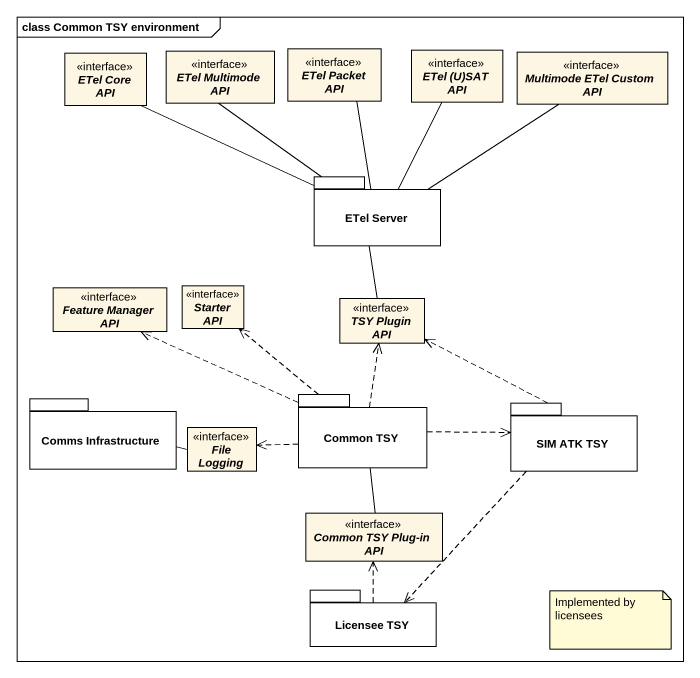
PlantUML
@startuml
mainframe class Common TSY environment
hide circle
hide empty members
interface "ETel Core API" as ETel_Core_API <<interface>>
interface "ETel Multimode API" as ETel_Multimode_API <<interface>>
interface "ETel Packet API" as ETel_Packet_API <<interface>>
interface "ETel (U)SAT API" as ETel_U_SAT_API <<interface>>
interface "Multimode ETel Custom API" as Multimode_ETel_Custom_API <<interface>>
package "ETel Server" as ETel_Server {
}
interface "Feature Manager API" as Feature_Manager_API <<interface>>
interface "Starter API" as Starter_API <<interface>>
interface "TSY Plugin API" as TSY_Plugin_API <<interface>>
package "Comms Infrastructure" as Comms_Infrastructure {
}
package "Common TSY" as Common_TSY {
}
package "SIM ATK TSY" as SIM_ATK_TSY {
}
interface "File Logging" as File_Logging <<interface>>
interface "Common TSY Plug-in API" as Common_TSY_Plug_in_API <<interface>>
package "Licensee TSY" as Licensee_TSY {
}
ETel_Multimode_API -- ETel_Server
ETel_Packet_API -- ETel_Server
ETel_U_SAT_API -- ETel_Server
Multimode_ETel_Custom_API -- ETel_Server
ETel_Server -left- ETel_Core_API
TSY_Plugin_API -up- ETel_Server
Comms_Infrastructure -right- File_Logging
Common_TSY .left.> Feature_Manager_API
Common_TSY .up.> Starter_API
Common_TSY .up.> TSY_Plugin_API
Common_TSY .right.> SIM_ATK_TSY
Common_TSY .left.> File_Logging
SIM_ATK_TSY .up.> TSY_Plugin_API
SIM_ATK_TSY ..> Licensee_TSY
Common_TSY_Plug_in_API -up- Common_TSY
Licensee_TSY .up.> Common_TSY_Plug_in_API
note as N1
  Implemented by licensees
end note
@enduml
